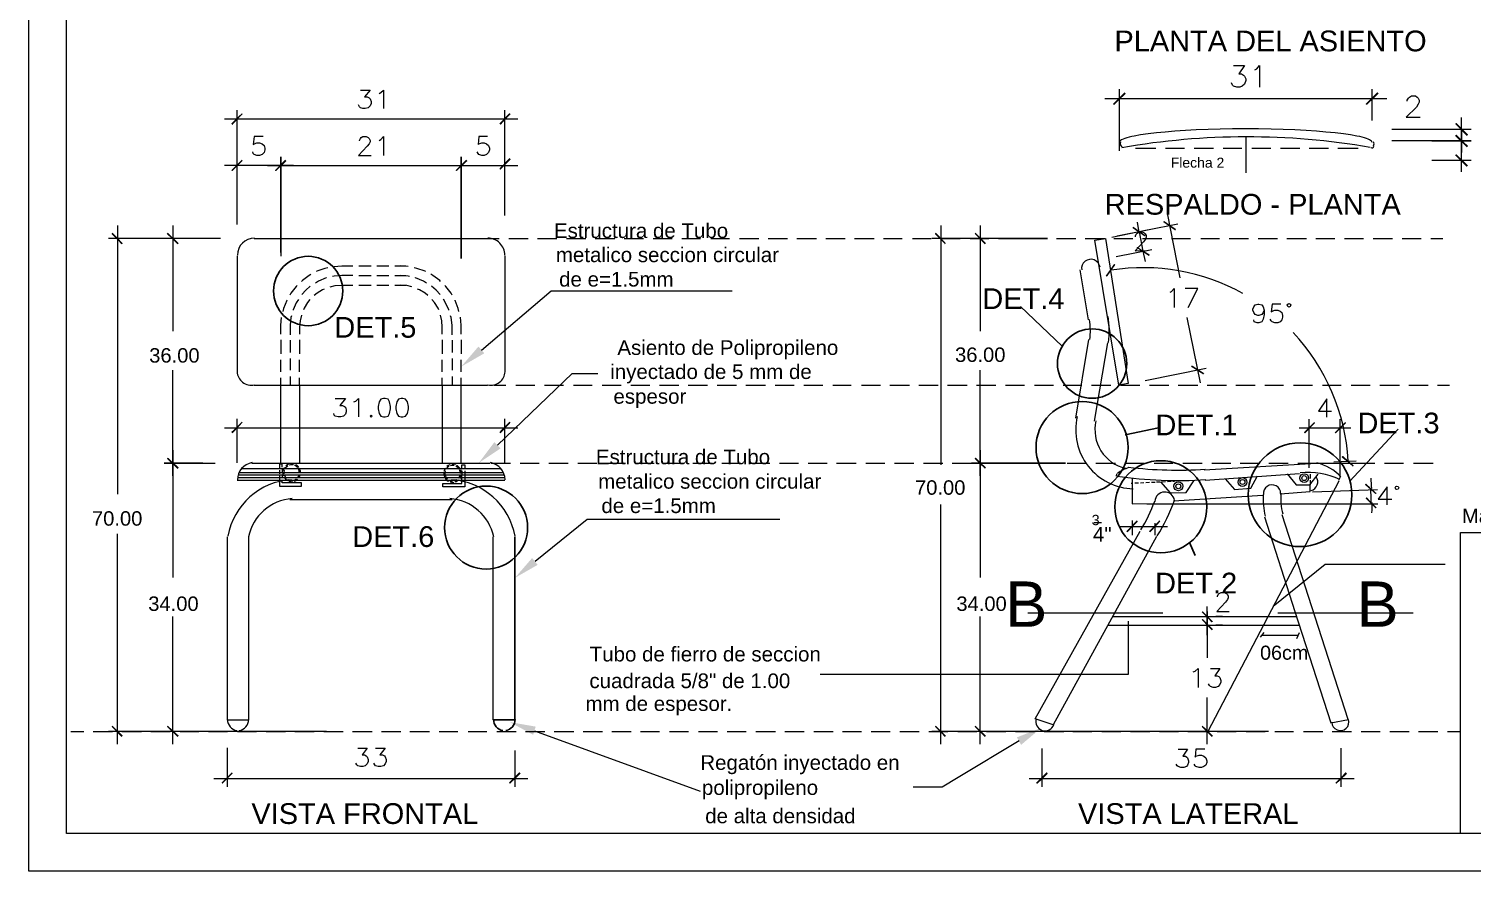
# Model space of a CAD drawing. Header units: inches. Extents: x 0.22 to 6.49, y 0.27 to 4.47.
# Drawn here: x 0.217 to 3.22, y 0.271 to 2.022 of the extents above; entities that cross this region are included whole.
import ezdxf

# ---------------------------------------------------------------- set-up
doc = ezdxf.new("R2010")
doc.units = ezdxf.units.IN
doc.header["$MEASUREMENT"] = 0
for name, color, linetype in [('PDF_PDF10_PDF9_PDF3_PDF5_0', 7, 'Continuous'), ('PDF_PDF10_PDF9_PDF3_PDF5_COTAS', 7, 'Continuous'), ('PDF_PDF10_PDF9_PDF3_PDF5_COTAS-01', 7, 'Continuous'), ('PDF_PDF10_PDF9_PDF3_PDF5_det', 7, 'Continuous'), ('PDF_PDF10_PDF9_PDF3_PDF5_PIEZAS', 7, 'Continuous'), ('PDF_PDF10_PDF9_PDF3_PDF5_TEXTO', 7, 'Continuous'), ('PDF_PDF9_PDF8_PDF3_PDF5_0', 7, 'Continuous'), ('PDF_Texto', 7, 'Continuous')]:
    doc.layers.add(name, color=color, linetype=linetype)
doc.styles.add('PDF Arial', font='arial.ttf')
doc.styles.get("Standard").update_dxf_attribs({"font": 'arial.ttf'})

msp = doc.modelspace()

# ---------------------------------------------------------------- linework, layer by layer
for p, q in [((2.9423, 1.0819), (2.6696, 0.5611)), ((2.7865, 0.7669), (2.7785, 0.757)), ((2.7824, 0.7615), (2.8575, 0.7615)), ((2.8597, 0.7663), (2.854, 0.7537))]:
    msp.add_line(p, q)
at = {"layer": 'PDF_PDF10_PDF9_PDF3_PDF5_0', "lineweight": 18}
for points in [[(2.7232, 1.9458), (2.7462, 1.9458), (2.734, 1.9289), (2.7395, 1.9289), (2.7442, 1.9262), (2.7462, 1.9241), (2.7489, 1.9181), (2.7489, 1.9147), (2.7462, 1.9072), (2.7415, 1.9032), (2.7361, 1.9011), (2.73, 1.9011), (2.7232, 1.9032), (2.7212, 1.9052), (2.7192, 1.9099)], [(2.7679, 1.937), (2.7719, 1.939), (2.7774, 1.9458), (2.7774, 1.9011)], [(0.9067, 1.895), (0.927, 1.895), (0.9155, 1.8808), (0.9209, 1.8808), (0.925, 1.8788), (0.927, 1.8768), (0.929, 1.8714), (0.929, 1.8673), (0.927, 1.8619), (0.9229, 1.8578), (0.9168, 1.8565), (0.9121, 1.8565), (0.9067, 1.8578), (0.9047, 1.8598), (0.9026, 1.8639)], [(0.9459, 1.8876), (0.9493, 1.8896), (0.9547, 1.895), (0.9547, 1.8565)], [(3.0846, 1.872), (3.0846, 1.8741), (3.0873, 1.8781), (3.0894, 1.8802), (3.0934, 1.8829), (3.1015, 1.8829), (3.1056, 1.8802), (3.1076, 1.8781), (3.1097, 1.8741), (3.1097, 1.87), (3.1076, 1.8659), (3.1036, 1.8592), (3.0826, 1.8389), (3.1117, 1.8389)], [(0.7043, 1.7983), (0.686, 1.7983), (0.684, 1.782), (0.686, 1.7834), (0.6915, 1.7854), (0.6969, 1.7854), (0.7023, 1.7834), (0.7064, 1.78), (0.7077, 1.7739), (0.7077, 1.7705), (0.7064, 1.7651), (0.7023, 1.761), (0.6969, 1.759), (0.6915, 1.759), (0.686, 1.761), (0.684, 1.7631), (0.6827, 1.7664)], [(0.9047, 1.7895), (0.9047, 1.7901), (0.9067, 1.7942), (0.9087, 1.7962), (0.9121, 1.7983), (0.9189, 1.7983), (0.9229, 1.7962), (0.925, 1.7942), (0.927, 1.7901), (0.927, 1.7874), (0.925, 1.7834), (0.9209, 1.778), (0.9026, 1.759), (0.929, 1.759)], [(0.9459, 1.7901), (0.9493, 1.7922), (0.9547, 1.7983), (0.9547, 1.759)], [(1.1713, 1.7983), (1.153, 1.7983), (1.1517, 1.782), (1.153, 1.7834), (1.1591, 1.7854), (1.1645, 1.7854), (1.1693, 1.7834), (1.1733, 1.78), (1.1754, 1.7739), (1.1754, 1.7705), (1.1733, 1.7651), (1.1693, 1.761), (1.1645, 1.759), (1.1591, 1.759), (1.153, 1.761), (1.1517, 1.7631), (1.1497, 1.7664)], [(2.5195, 1.5898), (2.5195, 1.5918), (2.5209, 1.5952), (2.5229, 1.5972), (2.5263, 1.5993), (2.533, 1.6), (2.5371, 1.5979), (2.5391, 1.5959), (2.5412, 1.5925), (2.5412, 1.5891), (2.5398, 1.5851), (2.5357, 1.579), (2.5188, 1.5607), (2.5439, 1.5614)], [(0.686, 1.5864), (1.1713, 1.5864)], [(0.6502, 1.5505), (0.6502, 1.3089)], [(1.2072, 1.5505), (1.2072, 1.3089)], [(2.4214, 1.4172), (2.4044, 1.5208)], [(2.5912, 1.4747), (2.5939, 1.4761), (2.6, 1.4822), (2.6, 1.4429)], [(2.6291, 1.4429), (2.6488, 1.4822), (2.6224, 1.4822)], [(2.7868, 1.4375), (2.7848, 1.4321), (2.7821, 1.428), (2.776, 1.426), (2.774, 1.426), (2.7686, 1.428), (2.7652, 1.4321), (2.7631, 1.4375), (2.7631, 1.4396), (2.7652, 1.4443), (2.7686, 1.4484), (2.774, 1.4497), (2.776, 1.4497), (2.7821, 1.4484), (2.7848, 1.4443), (2.7868, 1.4375), (2.7868, 1.428), (2.7848, 1.4186), (2.7821, 1.4132), (2.776, 1.4111), (2.7726, 1.4111), (2.7665, 1.4132), (2.7652, 1.4172)], [(2.822, 1.4497), (2.8038, 1.4497), (2.8017, 1.4335), (2.8038, 1.4355), (2.8092, 1.4375), (2.8153, 1.4375), (2.82, 1.4355), (2.8234, 1.4321), (2.8254, 1.426), (2.8254, 1.4226), (2.8234, 1.4172), (2.82, 1.4132), (2.8153, 1.4111), (2.8092, 1.4111), (2.8038, 1.4132), (2.8017, 1.4152), (2.7997, 1.4186)], [(2.395, 1.2128), (2.422, 1.3759)], [(2.4342, 1.2061), (2.462, 1.3692)], [(0.686, 1.2812), (1.1713, 1.2812)], [(0.7409, 1.1194), (0.7409, 1.2812)], [(0.7801, 1.2812), (0.7801, 1.1194)], [(1.0772, 1.2812), (1.0772, 1.1194)], [(1.1165, 1.1194), (1.1165, 1.2812)], [(0.8546, 1.2534), (0.8756, 1.2534), (0.864, 1.2392), (0.8695, 1.2392), (0.8735, 1.2372), (0.8756, 1.2352), (0.8769, 1.2297), (0.8769, 1.2257), (0.8756, 1.2209), (0.8715, 1.2169), (0.8661, 1.2155), (0.8607, 1.2155), (0.8546, 1.2169), (0.8525, 1.2189), (0.8512, 1.2223)], [(0.8932, 1.2467), (0.8972, 1.248), (0.9026, 1.2534), (0.9026, 1.2155)], [(2.9175, 1.2149), (2.9175, 1.2528), (2.8999, 1.227), (2.9269, 1.227)], [(0.6806, 1.1194), (1.1767, 1.1194)], [(2.6623, 1.1052), (2.8958, 1.1194)], [(0.6502, 1.0836), (1.2072, 1.0836)], [(2.4796, 1.0971), (2.4789, 1.0917)], [(2.6643, 1.0836), (2.8606, 1.0978)], [(2.9425, 1.0836), (2.9452, 1.0896)], [(3.0427, 1.0321), (3.0427, 1.07), (3.0244, 1.0443), (3.0528, 1.0443)], [(0.7598, 1.0436), (1.0975, 1.0436)], [(2.7875, 1.0078), (2.8511, 0.8108), (2.9256, 0.5793), (2.9621, 0.5861)], [(2.9615, 0.5861), (2.8241, 1.0118)], [(0.6299, 0.9658), (0.6299, 0.5854), (0.6745, 0.5854), (0.6745, 0.9658)], [(1.1828, 0.5854), (1.2282, 0.5854), (1.2282, 0.9658), (1.2282, 0.5854), (1.1828, 0.5854), (1.1828, 0.9658)], [(2.5628, 0.9665), (2.3483, 0.5746), (2.3104, 0.5875), (2.529, 0.978)], [(2.6901, 0.8413), (2.6901, 0.8426), (2.6914, 0.846), (2.6934, 0.848), (2.6975, 0.8501), (2.7049, 0.8501), (2.7083, 0.848), (2.7104, 0.846), (2.7124, 0.8426), (2.7124, 0.8392), (2.7104, 0.8358), (2.7063, 0.8298), (2.6887, 0.8108), (2.7144, 0.8108)], [(2.2955, 0.8081), (2.5764, 0.8081)], [(2.4633, 0.7824), (2.8599, 0.7824)], [(2.4714, 0.8), (2.8552, 0.8)], [(2.8153, 0.8081), (3.0968, 0.8081)], [(2.6393, 0.6849), (2.6434, 0.6863), (2.6494, 0.6924), (2.6494, 0.6524)], [(2.6752, 0.6924), (2.6948, 0.6924), (2.6846, 0.6768), (2.6894, 0.6768), (2.6928, 0.6754), (2.6948, 0.6734), (2.6968, 0.6673), (2.6968, 0.6639), (2.6948, 0.6585), (2.6914, 0.6545), (2.686, 0.6524), (2.6806, 0.6524), (2.6752, 0.6545), (2.6731, 0.6565), (2.6711, 0.6599)], [(0.9013, 0.5266), (0.9209, 0.5266), (0.9101, 0.5123), (0.9155, 0.5123), (0.9189, 0.5103), (0.9209, 0.5083), (0.9229, 0.5029), (0.9229, 0.4988), (0.9209, 0.4941), (0.9168, 0.49), (0.9121, 0.488), (0.9067, 0.488), (0.9013, 0.49), (0.8992, 0.492), (0.8972, 0.4954)], [(0.9385, 0.5266), (0.9581, 0.5266), (0.9473, 0.5123), (0.9527, 0.5123), (0.9568, 0.5103), (0.9581, 0.5083), (0.9602, 0.5029), (0.9602, 0.4988), (0.9581, 0.4941), (0.9547, 0.49), (0.9493, 0.488), (0.9439, 0.488), (0.9385, 0.49), (0.9365, 0.492), (0.9344, 0.4954)], [(2.6082, 0.5245), (2.6278, 0.5245), (2.6176, 0.5096), (2.6231, 0.5096), (2.6264, 0.5076), (2.6278, 0.5062), (2.6298, 0.5002), (2.6298, 0.4968), (2.6278, 0.4914), (2.6251, 0.488), (2.6197, 0.4859), (2.6136, 0.4859), (2.6082, 0.488), (2.6061, 0.49), (2.6041, 0.4934)], [(2.6637, 0.5245), (2.6447, 0.5245), (2.6434, 0.5076), (2.6447, 0.5096), (2.6515, 0.5117), (2.6569, 0.5117), (2.6616, 0.5096), (2.6657, 0.5062), (2.6677, 0.5002), (2.6677, 0.4968), (2.6657, 0.4914), (2.6616, 0.488), (2.6569, 0.4859), (2.6515, 0.4859), (2.6447, 0.488), (2.6434, 0.49), (2.6413, 0.4934)]]:
    msp.add_lwpolyline(points, dxfattribs=at)
at = {"layer": 'PDF_PDF10_PDF9_PDF3_PDF5_0', "lineweight": 13}
for points in [[(2.4863, 1.7685), (2.4863, 1.8971)], [(3.0115, 1.8314), (3.0115, 1.8971)], [(2.4552, 1.8774), (3.042, 1.8774)], [(0.6238, 1.8348), (1.2343, 1.8348)], [(0.6502, 1.6338), (0.6502, 1.8531)], [(1.2072, 1.6338), (1.2072, 1.8531)], [(3.1977, 1.7252), (3.1977, 1.7489), (3.1977, 1.7895), (3.1977, 1.8138), (3.1977, 1.8382)], [(3.0528, 1.8138), (3.2173, 1.8138)], [(3.1977, 1.8138), (3.1977, 1.7895), (3.1977, 1.7651)], [(3.1361, 1.7895), (3.2173, 1.7895), (3.0528, 1.7895)], [(0.6502, 1.6155), (0.6502, 1.7563)], [(0.7409, 1.5573), (0.7409, 1.7563), (0.7409, 1.5492)], [(1.1165, 1.7563), (1.1165, 1.5445), (1.1165, 1.7563)], [(1.2072, 1.6636), (1.2072, 1.7563)], [(3.1361, 1.7489), (3.2173, 1.7489)], [(0.7673, 1.738), (0.6238, 1.738)], [(0.7138, 1.738), (1.1442, 1.738)], [(1.0901, 1.738), (1.2343, 1.738)], [(2.5852, 1.6392), (2.6115, 1.5045)], [(0.4011, 1.6135), (0.4011, 1.0545)], [(0.5162, 1.6135), (0.5162, 1.3935)], [(2.1141, 1.6135), (2.1141, 1.1154)], [(2.196, 1.6135), (2.196, 1.3935)], [(2.4701, 1.5891), (2.5439, 1.604)], [(2.4809, 1.5918), (2.6075, 1.6169)], [(2.5269, 1.5986), (2.5236, 1.6203)], [(2.5269, 1.6), (2.5344, 1.56), (2.5391, 1.5384)], [(0.6062, 1.5864), (0.3828, 1.5864)], [(0.6157, 1.5864), (0.4986, 1.5864)], [(2.2481, 1.5864), (2.3361, 1.5864), (2.0958, 1.5864)], [(2.4789, 1.5485), (2.5533, 1.5634)], [(0.8038, 1.5113), (0.8004, 1.5093), (0.7862, 1.4991), (0.7842, 1.4971)], [(0.8363, 1.5052), (0.8356, 1.5045), (0.8194, 1.4978), (0.8133, 1.4937)], [(0.839, 1.5255), (0.8329, 1.5242), (0.816, 1.5181), (0.8153, 1.5174)], [(0.8911, 1.5093), (0.8681, 1.5093), (0.8519, 1.5079), (0.8485, 1.5072)], [(0.8512, 1.5282), (0.8681, 1.5296), (0.8911, 1.5296)], [(0.9033, 1.5296), (0.929, 1.5296)], [(0.9033, 1.5093), (0.929, 1.5093)], [(0.9412, 1.5296), (0.9662, 1.5296)], [(0.9412, 1.5093), (0.9662, 1.5093)], [(0.9784, 1.5296), (1.0014, 1.5296)], [(0.9784, 1.5093), (1.0014, 1.5093)], [(1.0062, 1.5282), (0.9893, 1.5296)], [(1.0089, 1.5072), (1.0062, 1.5079), (0.9893, 1.5093)], [(1.042, 1.5174), (1.0414, 1.5181), (1.0244, 1.5242), (1.0184, 1.5255)], [(1.0441, 1.4937), (1.038, 1.4978), (1.0217, 1.5045), (1.0211, 1.5052)], [(1.0732, 1.4971), (1.0718, 1.4991), (1.0576, 1.5093), (1.0536, 1.512)], [(0.7754, 1.4883), (0.7734, 1.4863), (0.7619, 1.4727), (0.7598, 1.4687)], [(0.8025, 1.4869), (0.793, 1.4788), (0.7849, 1.47)], [(0.8316, 1.4808), (0.8282, 1.4795), (0.8167, 1.4727), (0.8106, 1.468)], [(0.8437, 1.4856), (0.8546, 1.4883), (0.8681, 1.489), (0.8911, 1.489)], [(0.9033, 1.489), (0.929, 1.489)], [(0.9412, 1.489), (0.9662, 1.489)], [(0.9784, 1.489), (1.0014, 1.489)], [(1.0136, 1.4856), (1.0035, 1.4883), (0.9893, 1.489)], [(1.0468, 1.468), (1.0414, 1.4727), (1.0299, 1.4795), (1.0258, 1.4808)], [(1.0725, 1.47), (1.0644, 1.4788), (1.0549, 1.4869)], [(1.0975, 1.4687), (1.0955, 1.4727), (1.0847, 1.4863), (1.0827, 1.4883)], [(1.1585, 1.3543), (1.3033, 1.4775), (1.6803, 1.4775)], [(0.7544, 1.4578), (0.7537, 1.4572), (0.747, 1.4409), (0.7456, 1.4348)], [(0.7781, 1.4592), (0.7734, 1.4524), (0.7666, 1.4382), (0.7666, 1.4375)], [(0.8018, 1.4592), (0.7964, 1.4531), (0.7896, 1.4416), (0.7882, 1.4382)], [(1.0698, 1.4382), (1.0684, 1.4416), (1.061, 1.4531), (1.0556, 1.4592)], [(1.0908, 1.4375), (1.0908, 1.4382), (1.084, 1.4524), (1.0799, 1.4599)], [(1.1118, 1.4348), (1.1104, 1.4409), (1.1036, 1.4572), (1.1036, 1.4578)], [(0.7409, 1.3874), (0.7409, 1.4017), (0.7409, 1.4057), (0.7429, 1.422)], [(0.7632, 1.4253), (0.7619, 1.422), (0.7605, 1.4057), (0.7605, 1.3861)], [(0.7842, 1.4267), (0.7815, 1.4152), (0.7801, 1.4017), (0.7801, 1.3874)], [(1.0772, 1.3874), (1.0772, 1.4017), (1.0759, 1.4152), (1.0732, 1.4267)], [(1.0975, 1.3861), (1.0975, 1.4057), (1.0955, 1.422), (1.0942, 1.4253)], [(1.1165, 1.3874), (1.1165, 1.4017), (1.1165, 1.4057), (1.1151, 1.4226)], [(2.6542, 1.2859), (2.6271, 1.422)], [(0.7409, 1.3753), (0.7409, 1.361), (0.7409, 1.3462)], [(0.7605, 1.3746), (0.7605, 1.3489)], [(0.7801, 1.3753), (0.7801, 1.361), (0.7801, 1.3462)], [(1.0772, 1.3753), (1.0772, 1.361), (1.0772, 1.3462)], [(1.0975, 1.3746), (1.0975, 1.3489)], [(1.1165, 1.3753), (1.1165, 1.361), (1.1165, 1.3462)], [(0.7409, 1.3089), (0.7409, 1.334)], [(0.7605, 1.3367), (0.7605, 1.3123)], [(0.7801, 1.3089), (0.7801, 1.334)], [(1.0772, 1.3089), (1.0772, 1.334)], [(1.0975, 1.3367), (1.0975, 1.3123)], [(1.1165, 1.3089), (1.1165, 1.334)], [(0.5162, 1.093), (0.5162, 1.3123)], [(0.7409, 1.2812), (0.7409, 1.2967)], [(0.7605, 1.2995), (0.7605, 1.2812)], [(0.7801, 1.2812), (0.7801, 1.2967)], [(1.0772, 1.2812), (1.0772, 1.2967)], [(1.0975, 1.2995), (1.0975, 1.2812)], [(1.1165, 1.2812), (1.1165, 1.2967)], [(1.1923, 1.1567), (1.3473, 1.3055), (1.4008, 1.3055)], [(2.196, 1.093), (2.196, 1.3123)], [(2.5391, 1.2913), (2.6664, 1.3164)], [(0.6502, 1.1201), (0.6502, 1.2115)], [(1.2072, 1.1201), (1.2072, 1.2115)], [(2.8809, 1.1093), (2.8809, 1.2108)], [(2.9452, 1.0896), (2.9452, 1.2108)], [(0.6238, 1.1925), (1.2343, 1.1925)], [(2.9675, 1.1918), (2.9452, 1.1918), (2.8809, 1.1918), (2.8599, 1.1918)], [(0.5162, 1.1458), (0.5162, 0.8812)], [(2.196, 1.1458), (2.196, 0.8812)], [(0.5791, 1.1194), (0.4986, 1.1194), (0.6048, 1.1194)], [(0.7443, 1.1106), (0.7443, 1.1167), (0.7388, 1.1167), (0.7388, 1.1079)], [(0.7558, 1.1133), (0.7537, 1.1113), (0.751, 1.1093), (0.7503, 1.1079)], [(0.7578, 1.1167), (0.7571, 1.1167), (0.7551, 1.1154), (0.7517, 1.1133)], [(0.7666, 1.1154), (0.7646, 1.1154), (0.7612, 1.1154), (0.7585, 1.1147)], [(0.7693, 1.1167), (0.7679, 1.1174), (0.7646, 1.1181), (0.7619, 1.1181)], [(0.7761, 1.11), (0.7754, 1.1106), (0.7734, 1.1127), (0.7706, 1.114), (0.77, 1.114)], [(0.7788, 1.11), (0.7774, 1.112), (0.7747, 1.1147), (0.7727, 1.1154)], [(1.0908, 1.112), (1.0881, 1.1106), (1.086, 1.1079), (1.0854, 1.1066)], [(1.0935, 1.116), (1.0928, 1.1154), (1.0894, 1.114), (1.0867, 1.112)], [(1.1016, 1.114), (1.0996, 1.114), (1.0969, 1.114), (1.0942, 1.1133)], [(1.1043, 1.116), (1.1036, 1.116), (1.1003, 1.1167), (1.0969, 1.1167)], [(1.1111, 1.1086), (1.1104, 1.1093), (1.1077, 1.1113), (1.105, 1.1127)], [(1.1138, 1.1086), (1.1118, 1.1106), (1.109, 1.1133), (1.1077, 1.114)], [(1.1178, 1.1066), (1.1178, 1.1154), (1.1239, 1.1154), (1.1239, 1.1066)], [(2.1784, 1.1194), (2.374, 1.1194), (2.1784, 1.1194)], [(2.9317, 1.1215), (2.9784, 1.1242)], [(0.6509, 1.089), (1.2065, 1.089)], [(0.6522, 1.0951), (1.2052, 1.0951)], [(0.6549, 1.0998), (1.2031, 1.0998)], [(0.6603, 1.1079), (1.1984, 1.1079)], [(0.7388, 1.1045), (0.7388, 1.0971)], [(0.7388, 1.0937), (0.7388, 1.0842), (0.7388, 1.0714), (0.7842, 1.0714), (0.7842, 1.0781), (0.7443, 1.0781), (0.7443, 1.0842)], [(0.7443, 1.1072), (0.7443, 1.0991)], [(0.7443, 1.0957), (0.7443, 1.0883)], [(0.749, 1.11), (0.7476, 1.1079), (0.7463, 1.1045), (0.7456, 1.1032)], [(0.7456, 1.0991), (0.7456, 1.0971), (0.7463, 1.0944), (0.747, 1.0924)], [(0.749, 1.1045), (0.7483, 1.1039), (0.7476, 1.1005), (0.7476, 1.0978), (0.7476, 1.0971)], [(0.749, 1.0944), (0.7497, 1.0924), (0.751, 1.089), (0.7531, 1.0869)], [(0.749, 1.0883), (0.7497, 1.0876), (0.7517, 1.0849), (0.7551, 1.0829)], [(0.7558, 1.0849), (0.7585, 1.0836), (0.7612, 1.0829), (0.7625, 1.0829)], [(0.7578, 1.0815), (0.7612, 1.0808), (0.7646, 1.0802), (0.7659, 1.0808)], [(0.7666, 1.0829), (0.7673, 1.0836), (0.7706, 1.0842), (0.7734, 1.0856), (0.7734, 1.0863)], [(0.7693, 1.0815), (0.7713, 1.0822), (0.7747, 1.0842), (0.7761, 1.0856)], [(0.7761, 1.089), (0.7774, 1.0903), (0.7788, 1.0937), (0.7794, 1.0957)], [(0.7801, 1.0991), (0.7794, 1.1025), (0.7788, 1.1052), (0.7781, 1.1066)], [(0.7788, 1.0883), (0.7794, 1.089), (0.7808, 1.093), (0.7822, 1.0957)], [(0.7822, 1.0991), (0.7822, 1.1025), (0.7808, 1.1059), (0.7808, 1.1066)], [(1.1239, 1.0924), (1.1239, 1.0829), (1.1239, 1.07), (1.0786, 1.07), (1.0786, 1.0768), (1.1178, 1.0768), (1.1178, 1.0829), (1.1178, 1.0924)], [(1.084, 1.1086), (1.0827, 1.1066), (1.0813, 1.1032), (1.0806, 1.1018)], [(1.0806, 1.0978), (1.0806, 1.0964), (1.0813, 1.093), (1.082, 1.0903)], [(1.084, 1.1032), (1.0833, 1.1025), (1.0827, 1.0998), (1.0827, 1.0964), (1.0827, 1.0957)], [(1.084, 1.093), (1.0847, 1.0903), (1.086, 1.0876), (1.0881, 1.0863)], [(1.084, 1.0869), (1.084, 1.0863), (1.0867, 1.0836), (1.0894, 1.0815), (1.0901, 1.0815)], [(1.0908, 1.0836), (1.0935, 1.0822), (1.0969, 1.0815), (1.0982, 1.0815)], [(1.1023, 1.0815), (1.103, 1.0822), (1.105, 1.0829), (1.1077, 1.0842), (1.1084, 1.0849)], [(1.1043, 1.0802), (1.1063, 1.0808), (1.109, 1.0829), (1.1111, 1.0842)], [(1.1111, 1.0876), (1.1124, 1.089), (1.1138, 1.0924), (1.1145, 1.0951)], [(1.1151, 1.0978), (1.1145, 1.1012), (1.1138, 1.1039), (1.1131, 1.1052)], [(1.1138, 1.0869), (1.1145, 1.0876), (1.1158, 1.0917), (1.1172, 1.0951)], [(1.1172, 1.0978), (1.1172, 1.1012), (1.1158, 1.1052)], [(1.1178, 1.1032), (1.1178, 1.0957)], [(1.1239, 1.1032), (1.1239, 1.0957)], [(2.5858, 1.0808), (2.5933, 1.0815)], [(2.5967, 1.0815), (2.6007, 1.0815)], [(2.8829, 1.0964), (2.8829, 1.0869)], [(2.8829, 1.0836), (2.8829, 1.0741)], [(1.0935, 1.0802), (1.0962, 1.0795), (1.1003, 1.0788), (1.1009, 1.0795)], [(2.51, 1.0775), (2.5141, 1.0775)], [(2.5181, 1.0781), (2.5256, 1.0781)], [(2.5297, 1.0781), (2.5364, 1.0788)], [(2.5405, 1.0788), (2.5486, 1.0795)], [(2.5527, 1.0795), (2.5601, 1.0795)], [(2.5628, 1.0802), (2.5709, 1.0802)], [(2.5743, 1.0802), (2.5818, 1.0808)], [(2.8877, 1.0592), (3.023, 1.0646)], [(2.1141, 0.5347), (2.1141, 1.0328)], [(2.5432, 1.0348), (3.0237, 1.0348)], [(1.2701, 0.915), (1.3784, 1.0023), (1.7791, 1.0023)], [(0.4011, 0.5347), (0.4011, 0.9719)], [(2.6684, 0.7614), (2.6684, 0.7824), (2.6684, 0.8), (2.6684, 0.821)], [(2.6684, 0.8108), (2.6684, 0.714)], [(0.5162, 0.5347), (0.5162, 0.8)], [(1.863, 0.6802), (2.5046, 0.6802), (2.5046, 0.7905)], [(2.196, 0.5347), (2.196, 0.8)], [(2.6379, 0.7824), (2.6508, 0.7824)], [(2.7002, 0.8), (2.6867, 0.8)], [(2.7002, 0.7824), (2.6867, 0.7824)], [(2.6684, 0.5347), (2.6684, 0.6315)], [(0.8363, 0.5611), (0.3828, 0.5611)], [(0.5595, 0.5611), (0.4986, 0.5611)], [(1.2688, 0.5624), (1.6133, 0.4372)], [(2.2772, 0.5414), (2.1506, 0.4656), (2.1168, 0.4453), (2.0566, 0.4453)], [(2.3679, 0.5611), (2.0958, 0.5611)], [(2.7963, 0.5611), (2.2481, 0.5611)], [(2.6379, 0.5611), (2.6508, 0.5611)], [(0.6299, 0.5272), (0.6299, 0.446)], [(1.2282, 0.5218), (1.2282, 0.446)], [(2.3246, 0.5259), (2.3246, 0.446)], [(2.9466, 0.5266), (2.9466, 0.446)], [(0.6021, 0.4636), (1.2552, 0.4636)], [(2.2982, 0.4636), (2.9743, 0.4636)]]:
    msp.add_lwpolyline(points, dxfattribs=at)
at = {"layer": 'PDF_PDF10_PDF9_PDF3_PDF5_0', "lineweight": 5}
for points in [[(3.0115, 1.7861), (3.0109, 1.7874), (3.0102, 1.7888), (3.0082, 1.7901), (3.0061, 1.7915), (3.0034, 1.7928), (3, 1.7942), (2.996, 1.7956), (2.9912, 1.7969), (2.9858, 1.7983), (2.9797, 1.7989), (2.9669, 1.8016), (2.952, 1.8037), (2.9344, 1.8057), (2.9154, 1.8071), (2.8958, 1.8098), (2.8741, 1.8111), (2.8511, 1.8125), (2.8268, 1.8131), (2.8017, 1.8138), (2.7753, 1.8145), (2.7489, 1.8145), (2.7212, 1.8145), (2.6955, 1.8138), (2.6704, 1.8131), (2.6454, 1.8125), (2.6231, 1.8111), (2.6014, 1.8098), (2.5811, 1.8071), (2.5628, 1.8057), (2.5459, 1.8037), (2.5297, 1.8016), (2.5168, 1.7989), (2.5114, 1.7983), (2.506, 1.7969), (2.5012, 1.7956), (2.4972, 1.7942), (2.4938, 1.7928), (2.4904, 1.7915), (2.4884, 1.7901), (2.487, 1.7888), (2.4857, 1.7874), (2.4857, 1.7861)], [(2.5195, 1.7739), (2.5615, 1.7739)], [(2.5818, 1.7739), (2.621, 1.7739)], [(2.6413, 1.7739), (2.6813, 1.7739)], [(2.7016, 1.7739), (2.7408, 1.7739)], [(2.7489, 1.7962), (2.7489, 1.7225)], [(2.7611, 1.7739), (2.801, 1.7739)], [(2.8207, 1.7739), (2.8613, 1.7739)], [(2.8809, 1.7739), (2.9208, 1.7739)], [(2.9405, 1.7739), (2.9824, 1.7739)], [(1.1713, 1.5864), (1.1957, 1.5864)], [(1.2153, 1.5864), (1.2559, 1.5864)], [(1.2755, 1.5864), (1.3155, 1.5864)], [(1.3358, 1.5864), (1.3757, 1.5864)], [(1.3953, 1.5864), (1.4359, 1.5864)], [(1.4556, 1.5864), (1.4955, 1.5864)], [(1.5158, 1.5864), (1.5551, 1.5864)], [(1.5754, 1.5864), (1.6146, 1.5864)], [(1.6356, 1.5864), (1.6749, 1.5864)], [(1.6952, 1.5864), (1.7358, 1.5864)], [(1.7554, 1.5864), (1.7953, 1.5864)], [(1.815, 1.5864), (1.8556, 1.5864)], [(1.8752, 1.5864), (1.9151, 1.5864)], [(1.9347, 1.5864), (1.9754, 1.5864)], [(1.995, 1.5864), (2.0342, 1.5864)], [(2.0552, 1.5864), (2.0945, 1.5864)], [(2.1148, 1.5864), (2.1547, 1.5864)], [(2.175, 1.5864), (2.2143, 1.5864)], [(2.2346, 1.5864), (2.2752, 1.5864)], [(2.2948, 1.5864), (2.3347, 1.5864)], [(2.355, 1.5864), (2.395, 1.5864)], [(2.4146, 1.5864), (2.4552, 1.5864)], [(2.4742, 1.5864), (2.5141, 1.5864)], [(2.5337, 1.5864), (2.5743, 1.5864)], [(2.5939, 1.5864), (2.6339, 1.5864)], [(2.6549, 1.5864), (2.6941, 1.5864)], [(2.7144, 1.5864), (2.7544, 1.5864)], [(2.7747, 1.5864), (2.8146, 1.5864)], [(2.8342, 1.5864), (2.8748, 1.5864)], [(2.8944, 1.5864), (2.9337, 1.5864)], [(2.954, 1.5864), (2.9939, 1.5864)], [(3.0136, 1.5864), (3.0542, 1.5864)], [(3.0738, 1.5864), (3.1137, 1.5864)], [(3.1334, 1.5864), (3.1584, 1.5864)], [(1.1849, 1.2812), (1.2092, 1.2812)], [(1.2302, 1.2812), (1.2695, 1.2812)], [(1.2898, 1.2812), (1.329, 1.2812)], [(1.35, 1.2812), (1.3892, 1.2812)], [(1.4095, 1.2812), (1.4495, 1.2812)], [(1.4691, 1.2812), (1.509, 1.2812)], [(1.5287, 1.2812), (1.5693, 1.2812)], [(1.5889, 1.2812), (1.6288, 1.2812)], [(1.6491, 1.2812), (1.6891, 1.2812)], [(1.7087, 1.2812), (1.7493, 1.2812)], [(1.7696, 1.2812), (1.8089, 1.2812)], [(1.8292, 1.2812), (1.8691, 1.2812)], [(1.8894, 1.2812), (1.928, 1.2812)], [(1.949, 1.2812), (1.9889, 1.2812)], [(2.0085, 1.2812), (2.0491, 1.2812)], [(2.0688, 1.2812), (2.1087, 1.2812)], [(2.1283, 1.2812), (2.1689, 1.2812)], [(2.1885, 1.2812), (2.2285, 1.2812)], [(2.2488, 1.2812), (2.2887, 1.2812)], [(2.309, 1.2812), (2.3489, 1.2812)], [(2.3686, 1.2812), (2.4078, 1.2812)], [(2.4281, 1.2812), (2.4681, 1.2812)], [(2.4884, 1.2812), (2.5283, 1.2812)], [(2.5486, 1.2812), (2.5885, 1.2812)], [(2.6082, 1.2812), (2.6488, 1.2812)], [(2.6684, 1.2812), (2.7083, 1.2812)], [(2.728, 1.2812), (2.7686, 1.2812)], [(2.7882, 1.2812), (2.8274, 1.2812)], [(2.8477, 1.2812), (2.8877, 1.2812)], [(2.908, 1.2812), (2.9472, 1.2812)], [(2.9682, 1.2812), (3.0075, 1.2812)], [(3.0278, 1.2812), (3.0684, 1.2812)], [(3.088, 1.2812), (3.1279, 1.2812)], [(3.1476, 1.2812), (3.1726, 1.2812)], [(1.1165, 1.1194), (1.1591, 1.1194)], [(1.1788, 1.1194), (1.2187, 1.1194)], [(1.239, 1.1194), (1.2789, 1.1194)], [(1.2986, 1.1194), (1.3392, 1.1194)], [(1.3588, 1.1194), (1.3987, 1.1194)], [(1.4183, 1.1194), (1.4583, 1.1194)], [(1.4786, 1.1194), (1.5178, 1.1194)], [(1.5388, 1.1194), (1.5787, 1.1194)], [(1.5984, 1.1194), (1.639, 1.1194)], [(1.6586, 1.1194), (1.6985, 1.1194)], [(1.7182, 1.1194), (1.7588, 1.1194)], [(1.7784, 1.1194), (1.8183, 1.1194)], [(1.8386, 1.1194), (1.8779, 1.1194)], [(1.8975, 1.1194), (1.9381, 1.1194)], [(1.9584, 1.1194), (1.9977, 1.1194)], [(2.018, 1.1194), (2.0579, 1.1194)], [(2.0782, 1.1194), (2.1182, 1.1194)], [(2.1378, 1.1194), (2.1784, 1.1194)], [(2.198, 1.1194), (2.238, 1.1194)], [(2.2583, 1.1194), (2.2982, 1.1194)], [(2.3178, 1.1194), (2.3577, 1.1194)], [(2.3774, 1.1194), (2.4173, 1.1194)], [(2.4369, 1.1194), (2.4775, 1.1194)], [(2.4978, 1.1194), (2.5371, 1.1194)], [(2.5581, 1.1194), (2.5973, 1.1194)], [(2.6176, 1.1194), (2.6582, 1.1194)], [(2.6779, 1.1194), (2.7178, 1.1194)], [(2.7374, 1.1194), (2.778, 1.1194)], [(2.797, 1.1194), (2.8369, 1.1194)], [(2.8572, 1.1194), (2.8972, 1.1194)], [(2.8958, 1.1194), (2.9851, 1.1194)], [(2.9168, 1.1194), (2.9574, 1.1194)], [(2.977, 1.1194), (3.0169, 1.1194)], [(3.0373, 1.1194), (3.0772, 1.1194)], [(3.0975, 1.1194), (3.1388, 1.1194)], [(0.3043, 0.5611), (0.3314, 0.5611)], [(0.351, 0.5611), (0.391, 0.5611)], [(0.4106, 0.5611), (0.4512, 0.5611)], [(0.4708, 0.5611), (0.5108, 0.5611)], [(0.5317, 0.5611), (0.5703, 0.5611)], [(0.5906, 0.5611), (0.6306, 0.5611)], [(0.6509, 0.5611), (0.6908, 0.5611)], [(0.7104, 0.5611), (0.751, 0.5611)], [(0.7706, 0.5611), (0.8106, 0.5611)], [(0.8309, 0.5611), (0.8708, 0.5611)], [(0.8904, 0.5611), (0.9311, 0.5611)], [(0.9507, 0.5611), (0.9906, 0.5611)], [(1.0096, 0.5611), (1.0502, 0.5611)], [(1.0705, 0.5611), (1.1097, 0.5611)], [(1.1307, 0.5611), (1.17, 0.5611)], [(1.1903, 0.5611), (1.2309, 0.5611)], [(1.2505, 0.5611), (1.2904, 0.5611)], [(1.3101, 0.5611), (1.3507, 0.5611)], [(1.3703, 0.5611), (1.4102, 0.5611)], [(1.4299, 0.5611), (1.4698, 0.5611)], [(1.4894, 0.5611), (1.5293, 0.5611)], [(1.5496, 0.5611), (1.5896, 0.5611)], [(1.6099, 0.5611), (1.6498, 0.5611)], [(1.6701, 0.5611), (1.7094, 0.5611)], [(1.7297, 0.5611), (1.7703, 0.5611)], [(1.7899, 0.5611), (1.8298, 0.5611)], [(1.8501, 0.5611), (1.8901, 0.5611)], [(1.9097, 0.5611), (1.9496, 0.5611)], [(1.9693, 0.5611), (2.0092, 0.5611)], [(2.0288, 0.5611), (2.0694, 0.5611)], [(2.0891, 0.5611), (2.129, 0.5611)], [(2.15, 0.5611), (2.1892, 0.5611)], [(2.2095, 0.5611), (2.2495, 0.5611)], [(2.2698, 0.5611), (2.309, 0.5611)], [(2.3293, 0.5611), (2.3699, 0.5611)], [(2.3889, 0.5611), (2.4288, 0.5611)], [(2.4491, 0.5611), (2.489, 0.5611)], [(2.5087, 0.5611), (2.5493, 0.5611)], [(2.5689, 0.5611), (2.6088, 0.5611)], [(2.6285, 0.5611), (2.6691, 0.5611)], [(2.6894, 0.5611), (2.7286, 0.5611)], [(2.7496, 0.5611), (2.7889, 0.5611)], [(2.8092, 0.5611), (2.8477, 0.5611)], [(2.8687, 0.5611), (2.9087, 0.5611)], [(2.9283, 0.5611), (2.9689, 0.5611)], [(2.9885, 0.5611), (3.0285, 0.5611)], [(3.0481, 0.5611), (3.0887, 0.5611)], [(3.1083, 0.5611), (3.1482, 0.5611)], [(3.1686, 0.5611), (3.1956, 0.5611)]]:
    msp.add_lwpolyline(points, dxfattribs=at)
at = {"layer": 'PDF_PDF10_PDF9_PDF3_PDF5_0', "lineweight": 18}
for points in [[(2.4843, 1.2812), (2.4349, 1.583), (2.4566, 1.5864), (2.5039, 1.2846)], [(0.9547, 1.2534), (0.9493, 1.2521), (0.9459, 1.2467), (0.9439, 1.2372), (0.9439, 1.2318), (0.9459, 1.2223), (0.9493, 1.2169), (0.9547, 1.2155), (0.9581, 1.2155), (0.9642, 1.2169), (0.9676, 1.2223), (0.9696, 1.2318), (0.9696, 1.2372), (0.9676, 1.2467), (0.9642, 1.2521), (0.9581, 1.2534)], [(0.9913, 1.2534), (0.9859, 1.2521), (0.9825, 1.2467), (0.9805, 1.2372), (0.9805, 1.2318), (0.9825, 1.2223), (0.9859, 1.2169), (0.9913, 1.2155), (0.9953, 1.2155), (1.0008, 1.2169), (1.0048, 1.2223), (1.0069, 1.2318), (1.0069, 1.2372), (1.0048, 1.2467), (1.0008, 1.2521), (0.9953, 1.2534)], [(0.929, 1.2189), (0.927, 1.2169), (0.929, 1.2155), (0.9311, 1.2169)]]:
    msp.add_lwpolyline(points, close=True, dxfattribs=at)
for points in [[(1.1835, 0.586, 0.343566), (1.2032, 0.5629, -0.343566)], [(1.2091, 0.5629, 0.343566), (1.2288, 0.586, -0.343566)]]:
    msp.add_lwpolyline(points, format="xyb", close=True, dxfattribs=at)
for centre in [(2.8386, 1.4473), (3.0633, 1.0677)]:
    msp.add_circle(centre, 0.00372, dxfattribs=at)
at = {"layer": 'PDF_PDF10_PDF9_PDF3_PDF5_0', "lineweight": 5}
for centre, radius, start, end in [((2.4989, 1.7844), 0.0112, 165.7786, 234.3992), ((2.7513, 0.2812), 1.5164, 80.2716, 99.8822), ((3.0112, 1.7783), 0.00372, 236.1112, 359.9985), ((3.0044, 1.783), 0.0112, 337.5221, 22.4779)]:
    msp.add_arc(centre, radius, start, end, dxfattribs=at)
at = {"layer": 'PDF_PDF10_PDF9_PDF3_PDF5_0', "lineweight": 18}
for centre, radius, start, end in [((0.6864, 1.5516), 0.0355, 90, 180), ((1.1717, 1.5516), 0.0355, 359.9999, 90.0001), ((2.4264, 1.5238), 0.0193, 8.9975, 188.9982), ((2.2972, 1.3952), 0.1283, 351.4581, 10.058), ((2.2857, 1.3959), 0.179, 351.6998, 9.1518), ((0.6796, 1.3106), 0.0294, 182.7576, 282.7713), ((1.1784, 1.3106), 0.0294, 257.2287, 357.2427), ((2.5171, 1.1881), 0.1222, 166.8494, 268.8629), ((2.5165, 1.1881), 0.0816, 166.6789, 257.448), ((0.6877, 1.0839), 0.0369, 100.003, 178.8684), ((1.171, 1.0839), 0.0369, 1.1315, 79.997), ((2.8718, 1.0196), 0.1032, 43.561, 75.954), ((0.7717, 0.9418), 0.1431, 93.3563, 169.7168), ((1.0877, 0.9418), 0.1431, 10.2832, 86.6437), ((2.6071, 1.9428), 0.8599, 261.5296, 273.9166), ((2.5327, 1.0297), 0.0849, 108.8912, 126.848), ((2.6071, 1.9428), 0.8382, 262.9962, 273.9166), ((2.8779, 0.9452), 0.1546, 64.627, 95.8997), ((2.5801, 1.0385), 0.0206, 8.3718, 177.0229), ((2.9401, 1.0453), 0.1553, 176.8412, 193.4477), ((2.8034, 1.0561), 0.0179, 358.7971, 187.806), ((2.9618, 1.0473), 0.1404, 176.1712, 193.9416), ((0.7723, 0.9452), 0.1005, 94.1803, 168.2282), ((1.0857, 0.9452), 0.1005, 11.7718, 85.8197), ((2.2261, 1.1624), 0.355, 329.101, 339.8401), ((2.2295, 1.1753), 0.3942, 328.2112, 340.2355), ((0.6546, 0.5871), 0.0247, 182.5104, 258.3545), ((0.6498, 0.5871), 0.0247, 281.6455, 357.4896), ((2.331, 0.5817), 0.0193, 162.208, 341.8556), ((2.9455, 0.581), 0.0179, 182.7289, 16.467)]:
    msp.add_arc(centre, radius, start, end, dxfattribs=at)
at = {"layer": 'PDF_PDF10_PDF9_PDF3_PDF5_0', "lineweight": 13}
for centre, radius, start, end in [((2.5354, 1.0974), 0.4281, 61.0071, 98.9868), ((2.5361, 1.0988), 0.4267, 3.3948, 43.1597), ((2.8792, 1.0805), 0.0193, 286.8531, 32.4164), ((2.3651, 1.0372), 0.6464, 2.5978, 4.5102), ((2.3627, 1.0372), 0.6468, 0.0002, 2.5923), ((2.3667, 1.0372), 0.6449, 358.0875, 0.0005)]:
    msp.add_arc(centre, radius, start, end, dxfattribs=at)
at = {"layer": 'PDF_PDF10_PDF9_PDF3_PDF5_0', "transparency": 33554559}
for points in [[(2.4965, 1.8903), (2.4748, 1.8639), (2.4721, 1.8659)], [(2.4992, 1.8876), (2.4965, 1.8903), (2.4748, 1.8639)], [(2.998, 1.8659), (3.0007, 1.8639), (3.0224, 1.8903)], [(3.0007, 1.8639), (3.0224, 1.8903), (3.0251, 1.8876)], [(0.6603, 1.847), (0.6407, 1.8226), (0.638, 1.8253)], [(0.6617, 1.845), (0.6603, 1.847), (0.6407, 1.8226)], [(1.1957, 1.8253), (1.1984, 1.8226), (1.2167, 1.847)], [(1.1984, 1.8226), (1.2167, 1.847), (1.2194, 1.845)], [(3.1868, 1.8267), (3.1841, 1.8247), (3.2112, 1.8023)], [(3.1841, 1.8247), (3.2112, 1.8023), (3.2085, 1.7996)], [(3.1868, 1.8023), (3.1841, 1.7996), (3.2112, 1.7786)], [(3.2112, 1.7786), (3.1841, 1.7996), (3.1868, 1.8023)], [(3.1841, 1.7996), (3.2112, 1.7786), (3.2085, 1.7759)], [(3.2085, 1.7759), (3.2112, 1.7786), (3.1841, 1.7996)], [(0.6603, 1.7502), (0.6407, 1.7265), (0.638, 1.7279)], [(0.6617, 1.7475), (0.6603, 1.7502), (0.6407, 1.7265)], [(0.7287, 1.7279), (0.7307, 1.7265), (0.7503, 1.7502)], [(0.7503, 1.7502), (0.7314, 1.7265), (0.7287, 1.7279)], [(0.7307, 1.7265), (0.7503, 1.7502), (0.7531, 1.7475)], [(0.7531, 1.7475), (0.7503, 1.7502), (0.7314, 1.7265)], [(1.1043, 1.7279), (1.107, 1.7265), (1.1266, 1.7502)], [(1.1266, 1.7502), (1.107, 1.7265), (1.1043, 1.7279)], [(1.107, 1.7265), (1.1266, 1.7502), (1.1294, 1.7475)], [(1.1294, 1.7475), (1.1266, 1.7502), (1.107, 1.7265)], [(1.1957, 1.7313), (1.1984, 1.7292), (1.2167, 1.7536)], [(1.1984, 1.7292), (1.2167, 1.7536), (1.2194, 1.7509)], [(3.2112, 1.738), (3.1841, 1.7597), (3.1868, 1.7617)], [(3.2085, 1.7353), (3.2112, 1.738), (3.1841, 1.7597)], [(2.6034, 1.606), (2.577, 1.6203), (2.5784, 1.623)], [(0.4126, 1.5763), (0.3889, 1.5959), (0.391, 1.5986)], [(0.4099, 1.5742), (0.4126, 1.5763), (0.3889, 1.5959)], [(0.529, 1.5763), (0.504, 1.5959), (0.506, 1.5986)], [(0.5263, 1.5742), (0.529, 1.5763), (0.504, 1.5959)], [(2.1249, 1.5763), (2.1019, 1.5959), (2.1039, 1.5986)], [(2.1229, 1.5742), (2.1249, 1.5763), (2.1019, 1.5959)], [(2.2082, 1.5763), (2.1845, 1.5959), (2.1865, 1.5986)], [(2.2061, 1.5742), (2.2082, 1.5763), (2.1845, 1.5959)], [(2.5148, 1.6108), (2.5127, 1.6081), (2.5398, 1.5932)], [(2.5127, 1.6081), (2.5398, 1.5932), (2.5385, 1.5905)], [(2.6021, 1.6027), (2.6034, 1.606), (2.577, 1.6203)], [(2.5493, 1.5526), (2.5215, 1.5668), (2.5229, 1.5688)], [(2.5472, 1.5499), (2.5493, 1.5526), (2.5215, 1.5668)], [(2.4748, 1.5336), (2.4599, 1.5066), (2.4572, 1.5086)], [(2.4775, 1.5316), (2.4748, 1.5336), (2.4599, 1.5066)], [(1.1645, 1.3475), (1.1165, 1.3198), (1.1524, 1.3617)], [(2.6366, 1.3225), (2.6346, 1.3198), (2.6623, 1.3062)], [(2.6346, 1.3198), (2.6623, 1.3062), (2.6603, 1.3035)], [(0.6603, 1.2054), (0.6407, 1.181), (0.638, 1.1837)], [(0.6617, 1.2034), (0.6603, 1.2054), (0.6407, 1.181)], [(1.1957, 1.1837), (1.1984, 1.181), (1.2167, 1.2054)], [(1.1984, 1.181), (1.2167, 1.2054), (1.2194, 1.2034)], [(2.8694, 1.183), (2.8721, 1.181), (2.8911, 1.2047)], [(2.8721, 1.181), (2.8911, 1.2047), (2.8931, 1.2027)], [(2.9554, 1.2047), (2.9357, 1.181), (2.9337, 1.183)], [(2.9574, 1.2027), (2.9554, 1.2047), (2.9357, 1.181)], [(1.1984, 1.1499), (1.153, 1.1194), (1.1855, 1.1627)], [(0.529, 1.11), (0.504, 1.1282), (0.506, 1.1309)], [(0.506, 1.1309), (0.504, 1.1282), (0.529, 1.11)], [(0.5263, 1.1072), (0.529, 1.11), (0.504, 1.1282)], [(0.504, 1.1282), (0.529, 1.11), (0.5263, 1.1072)], [(2.2082, 1.11), (2.1845, 1.1282), (2.1865, 1.1309)], [(2.1865, 1.1309), (2.1845, 1.1282), (2.2082, 1.11)], [(2.2061, 1.1072), (2.2082, 1.11), (2.1845, 1.1282)], [(2.1845, 1.1282), (2.2082, 1.11), (2.2061, 1.1072)], [(2.9506, 1.1343), (2.9479, 1.1316), (2.9736, 1.114)], [(2.9479, 1.1316), (2.9736, 1.114), (2.9716, 1.112)], [(2.9987, 1.0768), (2.9966, 1.0741), (3.021, 1.0565)], [(2.9966, 1.0741), (3.021, 1.0565), (3.019, 1.0545)], [(3.021, 1.0267), (2.998, 1.0457), (3, 1.0484)], [(3.019, 1.0247), (3.021, 1.0267), (2.998, 1.0457)], [(1.2755, 0.9076), (1.2282, 0.8805), (1.264, 0.9218)], [(2.6589, 0.8115), (2.6569, 0.8095), (2.6806, 0.7898)], [(2.6569, 0.8095), (2.6806, 0.7898), (2.6779, 0.7878)], [(2.6806, 0.7736), (2.6569, 0.7932), (2.6589, 0.7952)], [(2.6806, 0.7736), (2.6569, 0.7932), (2.6589, 0.7952)], [(2.6779, 0.7716), (2.6806, 0.7736), (2.6569, 0.7932)], [(2.6779, 0.7716), (2.6806, 0.7736), (2.6569, 0.7932)], [(0.391, 0.5732), (0.3889, 0.5712), (0.4126, 0.5523)], [(0.3889, 0.5712), (0.4126, 0.5523), (0.4099, 0.5496)], [(0.506, 0.5732), (0.504, 0.5712), (0.529, 0.5523)], [(0.504, 0.5712), (0.529, 0.5523), (0.5263, 0.5496)], [(1.2661, 0.5543), (1.2173, 0.5807), (1.2715, 0.5712)], [(2.1039, 0.5732), (2.1019, 0.5712), (2.1249, 0.5523)], [(2.1019, 0.5712), (2.1249, 0.5523), (2.1229, 0.5496)], [(2.1865, 0.5732), (2.1845, 0.5712), (2.2082, 0.5523)], [(2.1845, 0.5712), (2.2082, 0.5523), (2.2061, 0.5496)], [(2.6589, 0.5732), (2.6569, 0.5712), (2.6806, 0.5523)], [(2.6569, 0.5712), (2.6806, 0.5523), (2.6779, 0.5496)], [(2.2725, 0.5489), (2.3232, 0.5685), (2.2813, 0.5333)], [(0.6394, 0.4765), (0.6197, 0.4521), (0.6177, 0.4548)], [(0.6414, 0.4738), (0.6394, 0.4765), (0.6197, 0.4521)], [(1.216, 0.4548), (1.218, 0.4521), (1.2376, 0.4765)], [(1.218, 0.4521), (1.2376, 0.4765), (1.2403, 0.4738)], [(2.3347, 0.4765), (2.3151, 0.4521), (2.3124, 0.4541)], [(2.3368, 0.4731), (2.3347, 0.4765), (2.3151, 0.4521)], [(2.9351, 0.4541), (2.9371, 0.4521), (2.9567, 0.4765)], [(2.9371, 0.4521), (2.9567, 0.4765), (2.9594, 0.4731)]]:
    msp.add_solid(points, dxfattribs=at)
at = {"layer": 'PDF_PDF10_PDF9_PDF3_PDF5_COTAS', "lineweight": 5}
for points in [[(0.2955, 4.3958), (6.4152, 4.3958), (6.4152, 0.3492), (0.2955, 0.3492)], [(3.1956, 0.9746), (6.4152, 0.9746), (6.4152, 0.3492), (3.1956, 0.3492)], [(3.1956, 0.9746), (6.4152, 0.9746), (6.4152, 0.3492), (3.1956, 0.3492)]]:
    msp.add_lwpolyline(points, close=True, dxfattribs=at)
at = {"layer": 'PDF_PDF10_PDF9_PDF3_PDF5_COTAS-01', "lineweight": 5}
for points in [[(2.5121, 1.0869), (2.5121, 1.0348), (2.5574, 1.0355)], [(2.5987, 1.0409), (2.7841, 1.0524)], [(2.82, 1.0551), (2.8829, 1.0599), (2.8829, 1.0741)]]:
    msp.add_lwpolyline(points, dxfattribs=at)
at = {"layer": 'PDF_PDF10_PDF9_PDF3_PDF5_COTAS-01', "lineweight": 18}
for points in [[(2.5716, 1.0802), (2.5912, 1.0572), (2.6244, 1.0578), (2.6406, 1.0822)], [(2.7056, 1.0863), (2.7252, 1.0646), (2.7591, 1.0673), (2.7733, 1.0924)], [(2.8349, 1.0971), (2.8538, 1.0741), (2.8823, 1.0741), (2.8992, 1.0964)]]:
    msp.add_lwpolyline(points, dxfattribs=at)
at = {"layer": 'PDF_PDF10_PDF9_PDF3_PDF5_COTAS-01', "lineweight": 13}
for points in [[(2.5121, 0.9996), (2.5121, 0.9692)], [(2.5594, 0.9942), (2.5594, 0.9692)], [(2.4857, 0.9875), (2.5858, 0.9875)]]:
    msp.add_lwpolyline(points, dxfattribs=at)
for centre, radius in [((2.7418, 1.0798), 0.00914), ((2.7418, 1.0798), 0.00508), ((2.8704, 1.088), 0.00914), ((2.8704, 1.088), 0.00508), ((2.6085, 1.071), 0.00914), ((2.6085, 1.071), 0.00508)]:
    msp.add_circle(centre, radius, dxfattribs=at)
at = {"layer": 'PDF_PDF10_PDF9_PDF3_PDF5_COTAS-01', "transparency": 33554559}
for points in [[(2.5222, 1.0003), (2.5026, 0.9753), (2.4999, 0.9773)], [(2.5242, 0.9976), (2.5222, 1.0003), (2.5026, 0.9753)], [(2.5472, 0.9773), (2.55, 0.9753), (2.5689, 1.0003)], [(2.55, 0.9753), (2.5689, 1.0003), (2.5709, 0.9976)]]:
    msp.add_solid(points, dxfattribs=at)
at = {"layer": 'PDF_PDF10_PDF9_PDF3_PDF5_det', "lineweight": 30}
for points in [[(2.3665, 1.3624), (2.2799, 1.445)], [(2.4978, 1.1783), (2.5669, 1.1925)], [(2.9642, 1.0808), (3.0657, 1.1898)], [(2.6318, 0.9543), (2.6434, 0.9272)]]:
    msp.add_lwpolyline(points, dxfattribs=at)
for centre, radius in [((0.7981, 1.4771), 0.0721), ((2.4291, 1.3262), 0.0721), ((2.4082, 1.1516), 0.0958), ((2.8616, 1.0534), 0.1079), ((2.572, 1.0284), 0.0958), ((1.1683, 0.9851), 0.0863)]:
    msp.add_circle(centre, radius, dxfattribs=at)
at = {"layer": 'PDF_PDF10_PDF9_PDF3_PDF5_PIEZAS', "lineweight": 25}
msp.add_lwpolyline([(6.4943, 4.4743), (6.4943, 0.2707), (0.217, 0.2707), (0.217, 4.4743)], close=True, dxfattribs=at)
at = {"layer": 'PDF_PDF10_PDF9_PDF3_PDF5_TEXTO', "lineweight": 18}
msp.add_lwpolyline([(2.4335, 0.9956), (2.4484, 0.9956)], dxfattribs=at)
at = {"layer": 'PDF_PDF9_PDF8_PDF3_PDF5_0', "lineweight": 13}
msp.add_lwpolyline([(2.806, 0.8215), (2.9142, 0.9088), (3.1633, 0.9088)], dxfattribs=at)

# ---------------------------------------------------------------- texts
at = {"insert": (2.7785, 0.7396), "char_height": 0.02933, "attachment_point": 1}
msp.add_mtext_dynamic_manual_height_columns('06cm', width=0.016659, gutter_width=0.1467, heights=[0], dxfattribs=at)
at = {"layer": 'PDF_Texto', "attachment_point": 7, "style": 'PDF Arial'}
for s, insert, char_height in [('PLANTA DEL ASIENTO', (2.4755, 1.9749), 0.043129), ('Flecha 2', (2.5926, 1.7333), 0.0208), ('RESPALDO - PLANTA', (2.4552, 1.6352), 0.043129), ('Estructura de Tubo', (1.3094, 1.5868), 0.030506), ('metalico seccion circular', (1.3134, 1.5367), 0.030506), ('de e=1.5mm', (1.3202, 1.4859), 0.03051), ('DET.4', (2.2007, 1.4396), 0.04313), ('DET.5', (0.8525, 1.3794), 0.04313), ('36.00', (0.4674, 1.3278), 0.03), ('Asiento de Polipropileno', (1.4414, 1.335), 0.030506), ('36.00', (2.1439, 1.3292), 0.03), ('inyectado de 5 mm de', (1.4265, 1.2849), 0.030506), ('espesor', (1.4332, 1.2335), 0.03051), ('DET.1', (2.5608, 1.177), 0.04313), ('DET.3', (2.9811, 1.1804), 0.04313), ('Estructura de Tubo', (1.3967, 1.1164), 0.030506), ('metalico seccion circular', (1.4014, 1.0656), 0.030506), ('70.00', (2.0606, 1.053), 0.03), ('de e=1.5mm', (1.4082, 1.0149), 0.03051), ('70.00', (0.3483, 0.9887), 0.03), ('3', (2.4281, 0.9899), 0.0214), ('DET.6', (0.8898, 0.9442), 0.04313), ('4"', (2.4308, 0.956), 0.03051), ('B', (2.2481, 0.7788), 0.0943), ('DET.2', (2.5601, 0.8481), 0.04313), ('B', (2.979, 0.7788), 0.0943), ('34.00', (0.4654, 0.8114), 0.03), ('34.00', (2.1466, 0.8114), 0.03), ('Tubo de fierro de seccion', (1.3838, 0.7063), 0.030506), ('cuadrada 5/8" de 1.00', (1.3832, 0.6508), 0.030506), ('mm de espesor.', (1.375, 0.5946), 0.030506), ('Regatón inyectado en', (1.6139, 0.4721), 0.030506), ('polipropileno', (1.6173, 0.42), 0.030506), ('VISTA FRONTAL', (0.68, 0.3682), 0.043129), ('de alta densidad', (1.6241, 0.3699), 0.030506), ('VISTA LATERAL', (2.3997, 0.3682), 0.043129)]:
    msp.add_mtext(s, dxfattribs=dict(at, insert=insert, char_height=char_height))
at = {"layer": 'PDF_Texto', "insert": (3.1985, 0.9891), "char_height": 0.030051, "width": 1.26178, "attachment_point": 7, "style": 'PDF Arial'}
msp.add_mtext('Material de los tubos: Acero  LAC, Acabado: Pintura electrostática.', dxfattribs=at)

doc.saveas('drawing.dxf')
